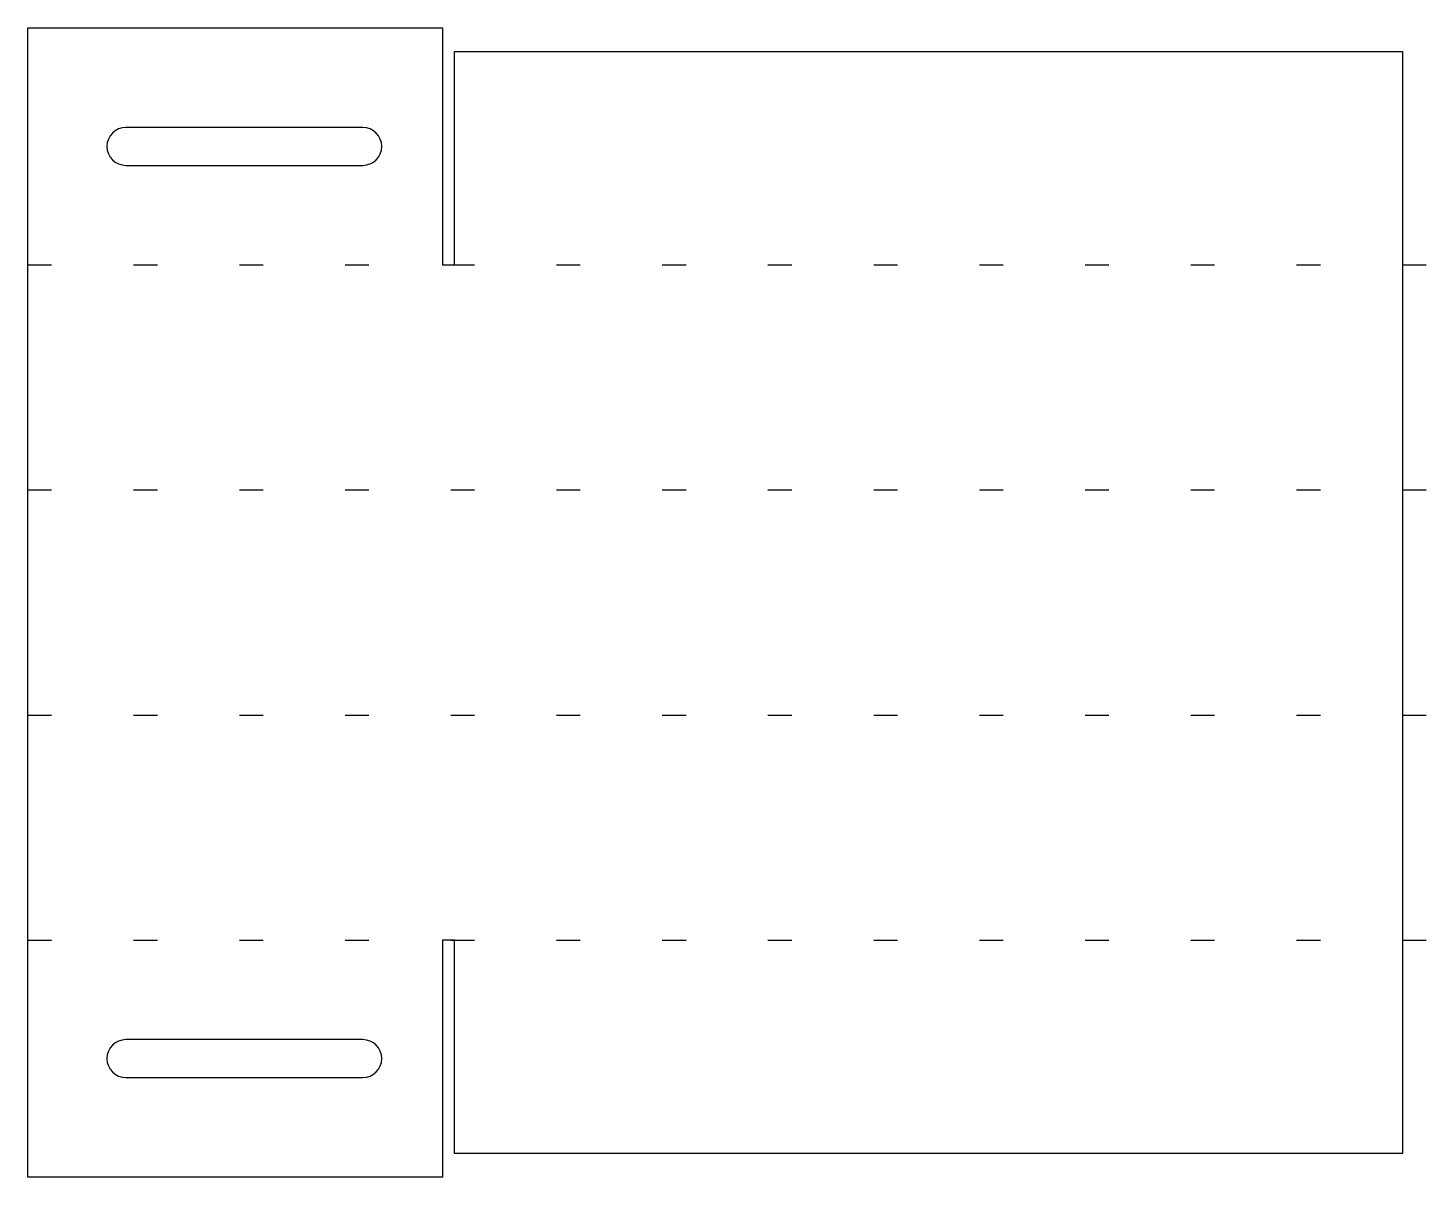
# Model space of a CAD drawing. Extents: x 45 to 163, y -48 to 48.
import ezdxf

# ---------------------------------------------------------------- set-up
doc = ezdxf.new("R2010")
doc.units = 0
doc.layers.get('0').update_dxf_attribs({"linetype": 'continuous'})

# ---------------------------------------------------------------- blocks, each defined once
blk = doc.blocks.new('MIRRORED001_CS')
at = {"color": 0}
blk.add_lwpolyline([(45, -48.5), (45, -28.5), (45, -9.5), (45, 9.5), (45, 28.5), (45, 48.5), (80, 48.5), (80, 28.5), (81, 28.5), (81, 46.5), (161, 46.5), (161, 28.5), (161, -28.5), (161, -46.5), (81, -46.5), (81, -28.5), (80, -28.5), (80, -48.5)], close=True, dxfattribs=at)
for points in [[(53.260311, 40.1, 1), (53.260311, 36.9), (73.260311, 36.9, 1), (73.260311, 40.1)], [(53.260311, -36.9, 1), (53.260311, -40.1), (73.260311, -40.1, 1), (73.260311, -36.9)]]:
    blk.add_lwpolyline(points, format="xyb", close=True, dxfattribs=at)
blk = doc.blocks.new('FUSION001')
at = {"color": 0}
for points in [[(45, 28.5), (47, 28.5)], [(53.92, 28.5), (55.92, 28.5)], [(62.85, 28.5), (64.85, 28.5)], [(71.77, 28.5), (73.77, 28.5)], [(80.69, 28.5), (82.69, 28.5)], [(89.62, 28.5), (91.62, 28.5)], [(98.54, 28.5), (100.54, 28.5)], [(107.46, 28.5), (109.46, 28.5)], [(116.38, 28.5), (118.38, 28.5)], [(125.31, 28.5), (127.31, 28.5)], [(134.23, 28.5), (136.23, 28.5)], [(143.15, 28.5), (145.15, 28.5)], [(152.08, 28.5), (154.08, 28.5)], [(161, 28.5), (163, 28.5)], [(45, 9.5), (47, 9.5)], [(53.92, 9.5), (55.92, 9.5)], [(62.85, 9.5), (64.85, 9.5)], [(71.77, 9.5), (73.77, 9.5)], [(80.69, 9.5), (82.69, 9.5)], [(89.62, 9.5), (91.62, 9.5)], [(98.54, 9.5), (100.54, 9.5)], [(107.46, 9.5), (109.46, 9.5)], [(116.38, 9.5), (118.38, 9.5)], [(125.31, 9.5), (127.31, 9.5)], [(134.23, 9.5), (136.23, 9.5)], [(143.15, 9.5), (145.15, 9.5)], [(152.08, 9.5), (154.08, 9.5)], [(161, 9.5), (163, 9.5)], [(45, -9.5), (47, -9.5)], [(53.92, -9.5), (55.92, -9.5)], [(62.85, -9.5), (64.85, -9.5)], [(71.77, -9.5), (73.77, -9.5)], [(80.69, -9.5), (82.69, -9.5)], [(89.62, -9.5), (91.62, -9.5)], [(98.54, -9.5), (100.54, -9.5)], [(107.46, -9.5), (109.46, -9.5)], [(116.38, -9.5), (118.38, -9.5)], [(125.31, -9.5), (127.31, -9.5)], [(134.23, -9.5), (136.23, -9.5)], [(143.15, -9.5), (145.15, -9.5)], [(152.08, -9.5), (154.08, -9.5)], [(161, -9.5), (163, -9.5)], [(45, -28.5), (47, -28.5)], [(53.92, -28.5), (55.92, -28.5)], [(62.85, -28.5), (64.85, -28.5)], [(71.77, -28.5), (73.77, -28.5)], [(80.69, -28.5), (82.69, -28.5)], [(89.62, -28.5), (91.62, -28.5)], [(98.54, -28.5), (100.54, -28.5)], [(107.46, -28.5), (109.46, -28.5)], [(116.38, -28.5), (118.38, -28.5)], [(125.31, -28.5), (127.31, -28.5)], [(134.23, -28.5), (136.23, -28.5)], [(143.15, -28.5), (145.15, -28.5)], [(152.08, -28.5), (154.08, -28.5)], [(161, -28.5), (163, -28.5)]]:
    blk.add_lwpolyline(points, dxfattribs=at)

msp = doc.modelspace()

# ---------------------------------------------------------------- block references
at = {"color": 0}
for name in ['MIRRORED001_CS', 'FUSION001']:
    msp.add_blockref(name, (0, 0), dxfattribs=at)

doc.saveas('drawing.dxf')
